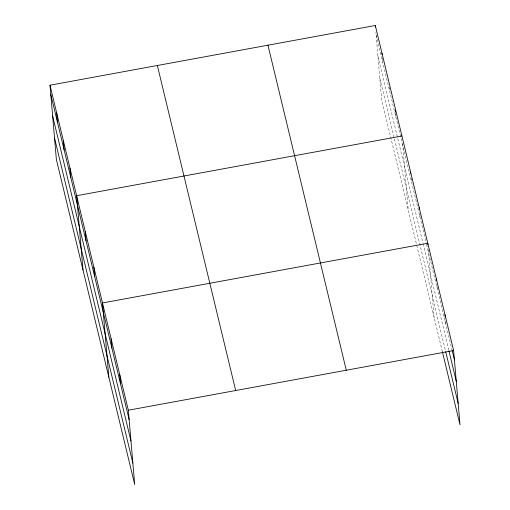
<?xml version="1.0" encoding="UTF-8"?>
<svg xmlns="http://www.w3.org/2000/svg" width="510" height="510" viewBox="0 0 510 510"><rect width="100%" height="100%" fill="white"/><g stroke="black" fill="none" stroke-linecap="round" stroke-linejoin="round"><path stroke-width="0.38" stroke-dasharray="2.55 1.91" d="M376.106 34.871L389.423 90.123L389.156 87M389.608 90.895L426.385 243.512M426.57 244.271L452.051 350.007M377.942 56.291L422.905 242.868M423.09 243.627L448.94 350.886M379.835 78.355L445.517 350.899M442.399 351.779L381.671 99.775L375.902 32.525M445.555 321.019L445.823 324.143M437.006 286.053L437.204 288.392M428.317 249.517L434.15 317.545M419.768 214.544L419.972 216.884M411.085 178.009L411.353 181.133M402.607 143.82L408.3 210.286M395.747 113.851L396.079 117.753M382.36 57.815L382.761 62.501"/><path stroke-width="0.76" d="M49.999 85.195L128.329 410.225L134.697 484.5L56.368 159.471L49.999 85.195L375.303 25.5L453.632 350.529L460.001 424.804L442.399 351.779M401.937 136.011L76.634 195.706L82.996 269.981M128.329 410.225L453.632 350.529M452.236 350.772L454.435 359.901M448.94 350.886L456.272 381.321M445.702 351.658L458.165 403.384M267.954 45.199L346.284 370.228M157.348 65.497L235.677 390.526M50.802 94.567L129.132 419.596M52.638 115.987L130.968 441.016M54.532 138.051L132.861 463.08M445.02 314.772L445.217 317.118M436.401 279.021L436.534 280.583M427.915 244.832L427.782 243.27L102.478 302.965L108.847 377.241M419.169 207.513L419.303 209.074M410.55 171.762L410.684 173.323M395.479 110.727L395.613 112.289M381.958 53.129L382.092 54.691M375.303 25.5L375.436 27.062M119.716 374.474L120.519 383.839M111.097 338.716L111.9 348.088M93.865 267.214L94.669 276.579M85.246 231.457L86.05 240.828M69.972 168.077L70.775 177.448M63.316 140.448L64.12 149.819M56.655 112.825L57.458 122.196"/></g></svg>
